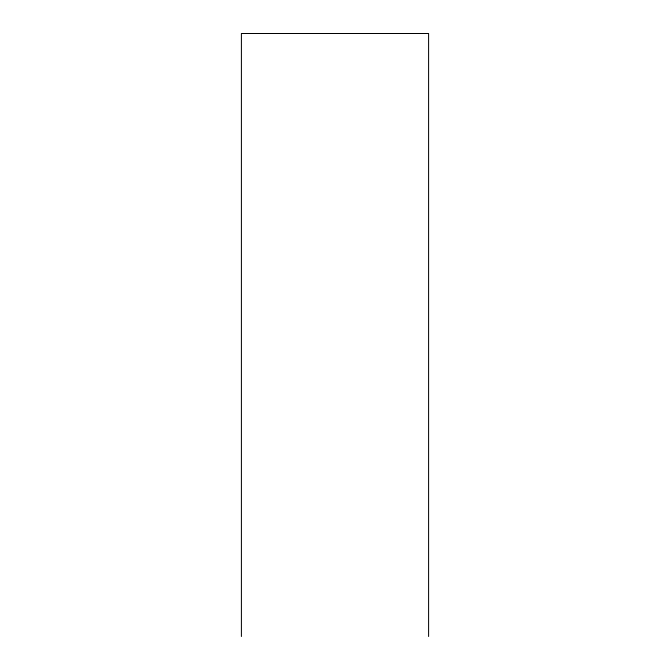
<?xml version="1.0" encoding="UTF-8"?>
<svg xmlns="http://www.w3.org/2000/svg" width="670" height="670" viewBox="0 0 670 670"><rect width="100%" height="100%" fill="white"/><g stroke="black" fill="none" stroke-linecap="round" stroke-linejoin="round"><path stroke-width="1" d="M428.599 636.5L428.599 33.5L241.401 33.5L241.401 636.5"/></g></svg>
